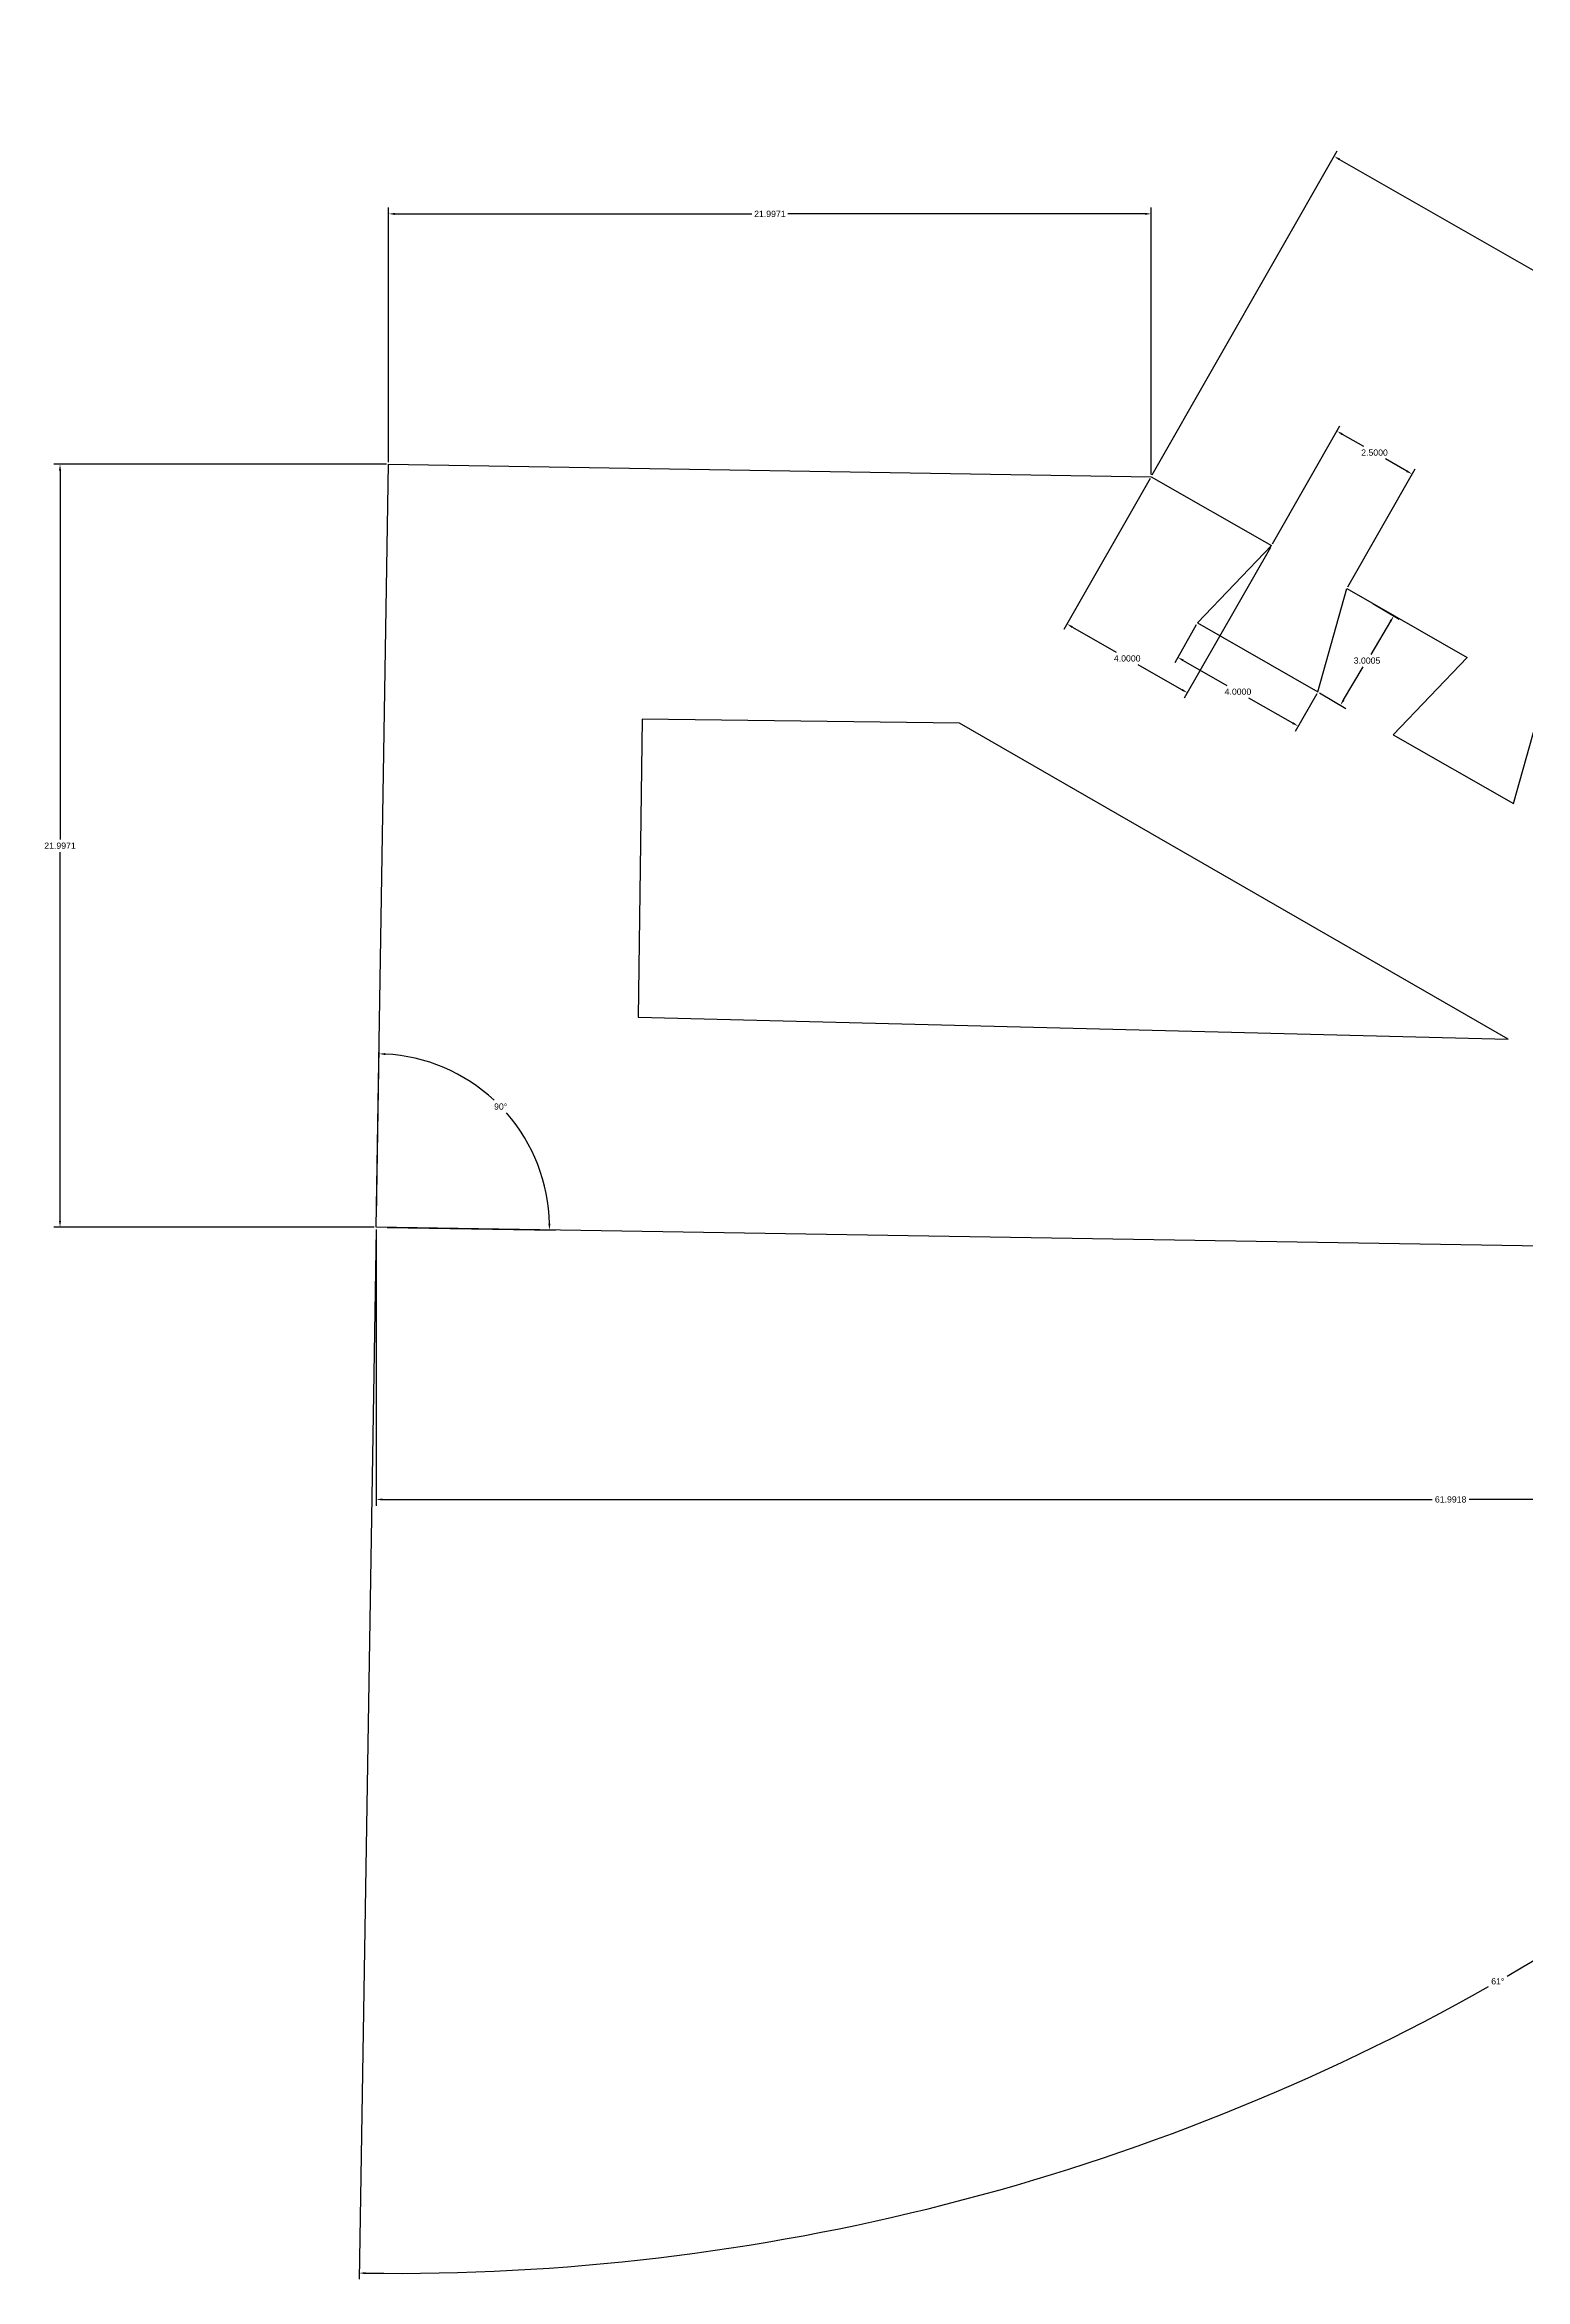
# Model space of a CAD drawing. Extents: x -85 to 70, y -30 to 34.
# Drawn here: x -9.6 to 33.1, y -30.3 to 34.1 of the extents above; entities that cross this region are included whole.
import ezdxf

# ---------------------------------------------------------------- set-up
doc = ezdxf.new("R2010")
doc.units = 0
doc.header["$MEASUREMENT"] = 0
doc.layers.get('0').update_dxf_attribs({"linetype": 'CONTINUOUS'})
doc.layers.get('Defpoints').update_dxf_attribs({"linetype": 'CONTINUOUS'})
doc.styles.get("Standard").update_dxf_attribs({"font": 'ARIAL.TTF'})
doc.dimstyles.get("Standard").update_dxf_attribs({"dimtxt": 0.18, "dimasz": 0.18, "dimexe": 0.18, "dimexo": 0.0625, "dimgap": 0.09, "dimtad": 0, "dimtih": 1, "dimtoh": 1, "dimdec": 4, "dimzin": 0, "dimdsep": 46, "dimtxsty": 'STANDARD', "dimcen": 0.09, "dimadec": 0, "dimazin": 0, "dimtfac": 1, "dimtdec": 4, "dimtofl": 0, "dimtmove": 0, "dimatfit": 3, "dimfxl": 1, "dimtolj": 1, "dimtzin": 0, "dimarcsym": 0})

# ---------------------------------------------------------------- blocks, each defined once
blk = doc.blocks.new('*D6')
at = {"color": 0, "lineweight": -2}
for p, q in [((25.859706, 19.708138), (27.80333, 23.10948)), ((27.870309, 22.863892), (28.481021, 22.514913)), ((29.728349, 21.802154), (29.117636, 22.151133)), ((28.030314, 18.467791), (29.973938, 21.869133))]:
    blk.add_line(p, q, dxfattribs=at)
at = {"color": 0}
for points in [[(27.885193, 22.889939), (27.855425, 22.837844), (27.714025, 22.953197)], [(29.713465, 21.776107), (29.743233, 21.828202), (29.884633, 21.712849)]]:
    blk.add_solid(points, dxfattribs=at)
at = {"layer": 'Defpoints', "color": 0}
for p in [(29.884633, 21.712849), (25.828697, 19.653873), (27.999305, 18.413525)]:
    blk.add_point(p, dxfattribs=at)
at = {"color": 0, "linetype": 'ByBlock', "insert": (28.799329, 22.333023), "char_height": 0.18, "attachment_point": 5}
blk.add_mtext('\\A1;2.5000', dxfattribs=at)
blk = doc.blocks.new('*D8')
at = {"color": 0, "lineweight": -2}
for p, q in [((23.658089, 17.366982), (23.034194, 16.275167)), ((23.279783, 16.342145), (24.541678, 15.621062)), ((26.440188, 14.5362), (25.178293, 15.257282)), ((27.131062, 15.382427), (26.507167, 14.290611))]:
    blk.add_line(p, q, dxfattribs=at)
at = {"color": 0}
for points in [[(23.294667, 16.368193), (23.264899, 16.316098), (23.123499, 16.43145)], [(26.425304, 14.510152), (26.455072, 14.562247), (26.596472, 14.446895)]]:
    blk.add_solid(points, dxfattribs=at)
at = {"layer": 'Defpoints', "color": 0}
for p in [(23.689098, 17.421247), (27.16207, 15.436692), (26.596472, 14.446895)]:
    blk.add_point(p, dxfattribs=at)
at = {"color": 0, "linetype": 'ByBlock', "insert": (24.859986, 15.439172), "char_height": 0.18, "attachment_point": 5}
blk.add_mtext('\\A1;4.0000', dxfattribs=at)
blk = doc.blocks.new('*D10')
at = {"color": 0, "lineweight": -2}
for p, q in [((29.260377, 17.468975), (28.69222, 16.517223)), ((28.753737, 17.981051), (29.507196, 17.531268)), ((27.906902, 15.201691), (28.475059, 16.153443)), ((27.215736, 15.404656), (27.969195, 14.954872))]:
    blk.add_line(p, q, dxfattribs=at)
at = {"color": 0}
for points in [[(29.286136, 17.453598), (29.234617, 17.484353), (29.35264, 17.623531)], [(27.881143, 15.217068), (27.932662, 15.186314), (27.814639, 15.047135)]]:
    blk.add_solid(points, dxfattribs=at)
at = {"layer": 'Defpoints', "color": 0}
for p in [(28.700071, 18.013087), (29.35264, 17.623531), (27.16207, 15.436692)]:
    blk.add_point(p, dxfattribs=at)
at = {"color": 0, "linetype": 'ByBlock', "insert": (28.58364, 16.335333), "char_height": 0.18, "attachment_point": 5}
blk.add_mtext('\\A1;3.0005', dxfattribs=at)
blk = doc.blocks.new('*D13')
at = {"color": 0, "lineweight": -2}
for p, q in [((22.386733, 21.692694), (27.723948, 31.032819)), ((27.790926, 30.78723), (47.134353, 19.733844)), ((67.114395, 8.316677), (47.770968, 19.370064)), ((62.02277, -0.95647), (67.359984, 8.383656))]:
    blk.add_line(p, q, dxfattribs=at)
at = {"color": 0}
for points in [[(27.805811, 30.813278), (27.776042, 30.761183), (27.634643, 30.876535)], [(67.099511, 8.29063), (67.12928, 8.342724), (67.270679, 8.227372)]]:
    blk.add_solid(points, dxfattribs=at)
at = {"layer": 'Defpoints', "color": 0}
for p in [(22.355724, 21.638428), (67.270679, 8.227372), (61.991761, -1.010735)]:
    blk.add_point(p, dxfattribs=at)
at = {"color": 0, "linetype": 'ByBlock', "insert": (47.452661, 19.551954), "char_height": 0.18, "attachment_point": 5}
blk.add_mtext('\\A1;45.6508', dxfattribs=at)
blk = doc.blocks.new('*D26')
at = {"color": 0, "lineweight": -2}
for p, q in [((0, -0.0625), (0, -8.030735)), ((61.991761, -1.073235), (61.991761, -8.030735)), ((0.18, -7.850735), (30.46209, -7.850735)), ((61.811761, -7.850735), (31.52967, -7.850735))]:
    blk.add_line(p, q, dxfattribs=at)
at = {"color": 0}
for points in [[(0.18, -7.820735), (0.18, -7.880735), (0, -7.850735)], [(61.811761, -7.880735), (61.811761, -7.820735), (61.991761, -7.850735)]]:
    blk.add_solid(points, dxfattribs=at)
at = {"layer": 'Defpoints', "color": 0}
for p in [(0, 0), (61.991761, -1.010735), (61.991761, -7.850735)]:
    blk.add_point(p, dxfattribs=at)
at = {"color": 0, "linetype": 'ByBlock', "insert": (30.99588, -7.850735), "char_height": 0.18, "attachment_point": 5}
blk.add_mtext('\\A1;61.9918', dxfattribs=at)
blk = doc.blocks.new('*D40')
at = {"color": 0, "lineweight": -2}
for p, q in [((0.296148, 21.997076), (-9.3, 21.997076)), ((-9.12, 21.817076), (-9.12, 11.180428)), ((-9.12, 0.18), (-9.12, 10.816648)), ((-0.0625, 0), (-9.3, 0))]:
    blk.add_line(p, q, dxfattribs=at)
at = {"color": 0}
for points in [[(-9.09, 21.817076), (-9.15, 21.817076), (-9.12, 21.997076)], [(-9.15, 0.18), (-9.09, 0.18), (-9.12, 0)]]:
    blk.add_solid(points, dxfattribs=at)
at = {"layer": 'Defpoints', "color": 0}
for p in [(0.358648, 21.997076), (-9.12, 0), (0, 0)]:
    blk.add_point(p, dxfattribs=at)
at = {"color": 0, "linetype": 'ByBlock', "insert": (-9.12, 10.998538), "char_height": 0.18, "attachment_point": 5}
blk.add_mtext('\\A1;21.9971', dxfattribs=at)
blk = doc.blocks.new('*D47')
at = {"color": 0, "lineweight": -2}
for p, q in [((22.324716, 21.584163), (19.839544, 17.235113)), ((25.797688, 19.599607), (23.312517, 15.250558)), ((20.085133, 17.302092), (21.347028, 16.581009)), ((23.245538, 15.496146), (21.983643, 16.217229))]:
    blk.add_line(p, q, dxfattribs=at)
at = {"color": 0}
for points in [[(20.100017, 17.328139), (20.070249, 17.276045), (19.928849, 17.391397)], [(23.230654, 15.470099), (23.260422, 15.522194), (23.401822, 15.406841)]]:
    blk.add_solid(points, dxfattribs=at)
at = {"layer": 'Defpoints', "color": 0}
for p in [(22.355724, 21.638428), (25.828697, 19.653873), (23.401822, 15.406841)]:
    blk.add_point(p, dxfattribs=at)
at = {"color": 0, "linetype": 'ByBlock', "insert": (21.665336, 16.399119), "char_height": 0.18, "attachment_point": 5}
blk.add_mtext('\\A1;4.0000', dxfattribs=at)
blk = doc.blocks.new('*D51')
at = {"color": 0, "lineweight": -2}
for p, q in [((0.358648, 22.059576), (0.358648, 29.397076)), ((0.538648, 29.217076), (10.839956, 29.217076)), ((22.175724, 29.217076), (11.874416, 29.217076)), ((22.355724, 21.700928), (22.355724, 29.397076))]:
    blk.add_line(p, q, dxfattribs=at)
at = {"color": 0}
for points in [[(0.538648, 29.247076), (0.538648, 29.187076), (0.358648, 29.217076)], [(22.175724, 29.187076), (22.175724, 29.247076), (22.355724, 29.217076)]]:
    blk.add_solid(points, dxfattribs=at)
at = {"layer": 'Defpoints', "color": 0}
for p in [(22.355724, 29.217076), (0.358648, 21.997076), (22.355724, 21.638428)]:
    blk.add_point(p, dxfattribs=at)
at = {"color": 0, "linetype": 'ByBlock', "insert": (11.357186, 29.217076), "char_height": 0.18, "attachment_point": 5}
blk.add_mtext('\\A1;21.9971', dxfattribs=at)
blk = doc.blocks.new('*D52')
at = {"color": 0, "lineweight": -2}
for p, q in [((61.644914, -0.812537), (56.19349, 2.302563)), ((-0.001019, -0.062492), (-0.494619, -30.336618))]:
    blk.add_line(p, q, dxfattribs=at)
for start, end in [(299.934693, 330.094628), (269.226403, 299.387083)]:
    blk.add_arc((0.555904, 34.095468), 64.26065, start, end, dxfattribs=at)
at = {"color": 0}
for points in [[(56.286276, 2.042178), (56.234223, 2.07202), (56.349773, 2.213258)], [(-0.311257, -30.129328), (-0.312151, -30.189321), (-0.491684, -30.156642)]]:
    blk.add_solid(points, dxfattribs=at)
at = {"color": 0, "linetype": 'ByBlock', "insert": (32.355926, -21.745285), "char_height": 0.18, "attachment_point": 5}
blk.add_mtext('\\A1;61%%d', dxfattribs=at)
blk = doc.blocks.new('*D54')
at = {"color": 0, "lineweight": -2}
for p, q in [((0.005093, 0.312375), (0.084418, 5.177643)), ((0.312375, -0.005093), (5.177643, -0.084418))]:
    blk.add_line(p, q, dxfattribs=at)
for start, end in [(47.063547, 87.002464), (1.129361, 41.21308)]:
    blk.add_arc((0, 0), 4.998331, start, end, dxfattribs=at)
at = {"color": 0}
for points in [[(0.262407, 5.021475), (0.260349, 4.96151), (0.081484, 4.997667)], [(4.96736, 0.098465), (5.02736, 0.098567), (4.997667, -0.081484)]]:
    blk.add_solid(points, dxfattribs=at)
at = {"color": 0, "linetype": 'ByBlock', "insert": (3.591502, 3.476267), "char_height": 0.18, "attachment_point": 5}
blk.add_mtext('\\A1;90%%d', dxfattribs=at)

msp = doc.modelspace()

# ---------------------------------------------------------------- linework, layer by layer
at = {"color": 5}
msp.add_lwpolyline([(61.991761, -1.010735), (0, 0), (0.358648, 21.997076), (22.355724, 21.638428), (25.828697, 19.653873), (23.689098, 17.421247), (27.16207, 15.436692), (27.999305, 18.413525), (31.472277, 16.42897), (29.332678, 14.196344), (32.805651, 12.211789), (33.642885, 15.188622), (37.115858, 13.204066), (34.976259, 10.971441), (38.449231, 8.986886), (39.286466, 11.963719), (42.759438, 9.979163), (40.619839, 7.746538), (44.092812, 5.761982), (44.930046, 8.738816), (48.403019, 6.75426), (46.26342, 4.521635), (49.736392, 2.537079), (50.573627, 5.513913)], close=True, dxfattribs=at)
at = {"color": 3, "linetype": 'ByBlock'}
msp.add_lwpolyline([(7.668634, 14.64795), (7.559613, 6.057974), (32.656594, 5.424612), (16.822537, 14.529195), (7.668634, 14.64795)], dxfattribs=at)

# ---------------------------------------------------------------- dimensions: what is measured, and where the dimension line sits
for base, center, p1, p2, picture, middle in [((21.966703, -26.493383), (0.555904, 34.095468), (61.699179, -0.843545), (0, 0), '*D52', (32.355926, -21.745285)), ((4.368848, 2.428267), (0, 0), (0.004074, 0.249883), (0.249883, -0.004074), '*D54', (3.591502, 3.476267))]:
    dim = msp.add_angular_dim_3p(base=base, center=center, p1=p1, p2=p2, dimstyle='Standard', override={"dimtmove": 2})
    dim.commit()
    dim.dimension.update_dxf_attribs({"geometry": picture, "text_midpoint": middle})
at = {"color": 1}
for base, p1, p2, angle, picture, middle in [((67.270679, 8.227372), (22.355724, 21.638428), (61.991761, -1.010735), 330.255119, '*D13', (47.452661, 19.551954)), ((29.884633, 21.712849), (25.828697, 19.653873), (27.999305, 18.413525), 330.255119, '*D6', (28.799329, 22.333023)), ((26.596472, 14.446895), (23.689098, 17.421247), (27.16207, 15.436692), 330.255119, '*D8', (24.859986, 15.439172)), ((29.35264, 17.623531), (27.16207, 15.436692), (28.700071, 18.013087), 59.164557, '*D10', (28.58364, 16.335333))]:
    dim = msp.add_linear_dim(base=base, p1=p1, p2=p2, angle=angle, dimstyle='Standard', override={"dimtmove": 2}, dxfattribs=at)
    dim.commit()
    dim.dimension.update_dxf_attribs({"geometry": picture, "text_midpoint": middle})
for base, p1, p2, picture, middle in [((22.355724, 29.217076), (0.358648, 21.997076), (22.355724, 21.638428), '*D51', (11.357186, 29.217076)), ((61.991761, -7.850735), (0, 0), (61.991761, -1.010735), '*D26', (30.99588, -7.850735))]:
    dim = msp.add_linear_dim(base=base, p1=p1, p2=p2, dimstyle='Standard', override={"dimtmove": 2})
    dim.commit()
    dim.dimension.update_dxf_attribs({"geometry": picture, "text_midpoint": middle})
for base, p1, p2, angle, picture, middle in [((-9.12, 0), (0.358648, 21.997076), (0, 0), 90, '*D40', (-9.12, 10.998538)), ((23.401822, 15.406841), (22.355724, 21.638428), (25.828697, 19.653873), 330.255119, '*D47', (21.665336, 16.399119))]:
    dim = msp.add_linear_dim(base=base, p1=p1, p2=p2, angle=angle, dimstyle='Standard', override={"dimtmove": 2})
    dim.commit()
    dim.dimension.update_dxf_attribs({"geometry": picture, "text_midpoint": middle})

doc.saveas('drawing.dxf')
